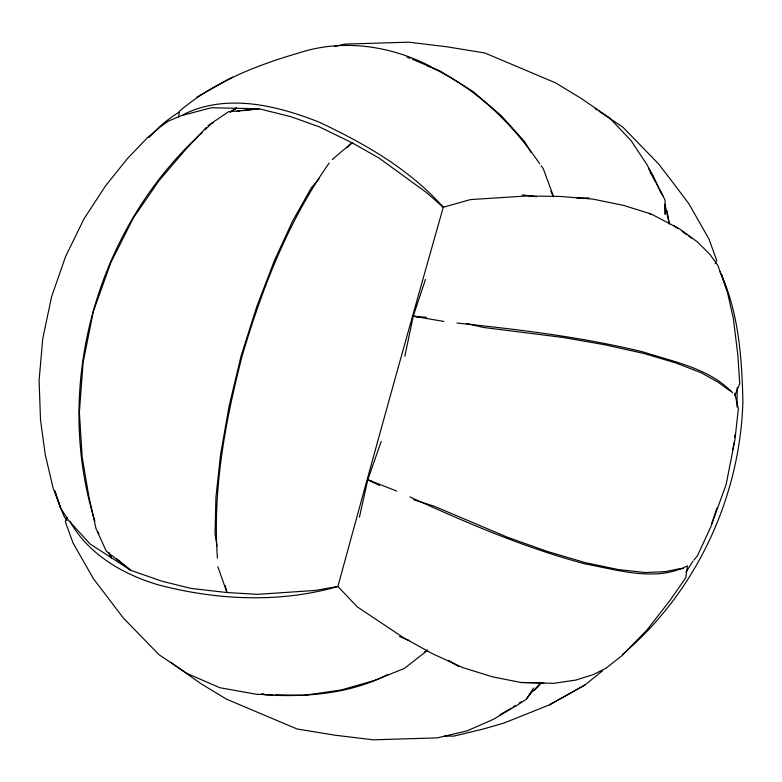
<?xml version="1.0" encoding="UTF-8"?>
<svg xmlns="http://www.w3.org/2000/svg" width="782" height="782" viewBox="0 0 782 782"><rect width="100%" height="100%" fill="white"/><g stroke="black" fill="none" stroke-linecap="round" stroke-linejoin="round"><path stroke-width="1.17" d="M734.699 437.255L734.885 434.831M736.996 407.002L737.172 387.755M178.667 117.232L179.361 111.288C213.486 82.159 256.418 65.238 299.095 52.893C342.575 38.592 390.883 45.639 430.99 66.666M687.417 565.806L685.814 577.683L669.851 600.654L646.753 630.224L621.993 655.609L605.835 668.336L593.294 674.592L575.806 680.066L553.617 683.341L520.998 682.491L492.523 676.85L462.797 667.613L432.886 653.908L403.727 637.838L357.266 606.881L337.912 586.48L315.126 590.449L257.904 594.33L226.946 592.541L190.945 588.406L161.972 581.202L130.819 570.361L90.057 543.959L68.425 520.196L60.732 508.241L53.078 487.919L45.219 454.479L40.508 419.797L39.1 380.423L42.717 338.909L51.534 296.896L65.649 256.359L83.967 218.921L105.492 185.911L127.427 158.609L146.889 138.267L160.496 126.723L168.277 121.151L180.769 115.853L211.257 107.74L259.067 108.766L291.021 116.733L319.203 126.811L351.929 142.705L379.104 158.101L425.819 192.059L443.277 207.24L470.432 199.586L526.491 195.989L560 196.419L592.961 199.117L623.518 205.383L651.171 213.994L679.851 229.028L697.524 241.98L710.017 254.502L717.798 265.342L727.152 291.041L733.369 318.489L737.905 355.732L739.713 383.708L734.748 395.477M404.832 356.309L413.238 316.163L425.467 279.477M359.427 517.156L367.794 479.737L381.176 441.459M732.46 450.422L734.327 442.094M711.493 524.263L716.899 508.065M67.32 517.283L65.317 521.711L73.029 542.982L93.332 578.524L123.214 617.868L159.029 654.739L186.957 673.41L219.771 687.691L256.604 694.308L272.869 694.778M715.178 263.612L716.683 260.289L708.971 239.018L688.668 203.476L674.866 185.168L658.786 164.132L622.971 127.261L599.032 111.259M685.902 572.277L692.95 561.124M533.559 688.033L526.335 699.235L517.508 705.012L493.159 719.44L467.137 730.828L437.363 737.885L373.073 739.821L335.107 735.207L297.092 728.99L226.399 699.118L200.847 683.605L170.73 662.325M329.232 162.998C288.128 221.179 262.146 288.353 242.058 356.269C225.138 422.036 212.489 490.031 217.425 558.192M527.058 698.277L530.655 693.478M693.966 560.068L697.573 555.523L710.789 526.882L726.136 484.42L734.894 440.11L738.335 408.83L734.748 393.424M319.066 178.765L311.216 188.032L292.722 220.856L274.502 260.367L256.809 306.476L241.081 355.986L229.058 406.357L220.534 454.596L215.93 497.254L215.03 534.243L217.034 545.992M534.223 690.545L541.33 682.725M206.321 127.437L185.06 150.173L158.961 180.72L133.341 218.002L110.839 262.674L93.283 311.637L83.088 362.565L79.373 412.241L82.159 457.118L88.865 496.384L96 528.622L106.293 551.202L130.819 570.361L116.86 558.886M350.287 144.445L351.929 142.705L332.33 159.479M149.049 137.407C157.993 127.789 167.954 118.727 179.303 112.1M347.052 147.778L351.929 142.705M530.186 693.996L541.085 682.715M202.528 132.246C96.929 227.513 52.462 385.194 94.915 521.232M205.109 129.802L210.26 124.915M622.413 654.505C695.97 592.257 740.065 497.723 742.9 401.577C741.893 357.785 738.746 311.998 719.987 271.765M444.332 736.136L453.804 736.106L482.905 729.107L503.432 723.262L549.345 704.905L585.073 684.924L602.639 670.712M234.512 109.539L236.418 108.043L230.319 111.826M427.49 650.282L404.499 668.375L374.539 680.448L341.118 690.007L304.159 695.296L275.274 694.817M207.953 125.687L228.354 111.875L259.067 108.766L242.528 110.702M424.43 652.09L427.422 650.106M230.377 111.934L236.418 108.043M511.213 708.199L500.001 714.768M513.197 706.908L515.191 705.628M519.18 703.057L521.164 701.767M211.081 123.898L213.163 122.696M196.927 97.076L232.655 77.095M549.345 704.905L585.073 684.924M686.342 566.364C654.808 582.052 617.164 569.677 584.623 563.812C524.243 547.566 466.61 522.904 409.885 496.902M387.764 674.495C350.766 693.644 307.414 697.27 266.359 694.944L261.696 694.084M182.9 114.778C226.106 92.97 276.779 105.277 319.388 122.266C364.774 143.663 409.66 169.264 443.277 207.24C407.49 333.406 372.32 459.933 337.912 586.48C279.682 603.313 216.506 600.165 158.306 584.848C122.979 574.447 88.327 554.311 69.95 521.301M334.334 46.558L344.637 44.115L408.927 42.179L446.893 46.793L484.908 53.01L555.601 82.882L581.153 98.395L609.618 117.926L631.103 140.672L647.203 165.012L662.872 195.793M236.623 111.396L240.172 110.985M683.39 568.563L679.177 568.778L665.521 571.613L645.443 572.561L618.044 569.511L585.063 562.6L547.292 551.437L507.85 537.4L433.942 506.12L413.629 499.766M577.028 198.227L588.944 197.856M520.998 682.491L543.93 682.862M443.873 321.451L413.238 316.163L426.366 317.316M456.962 323.044C519.551 329.613 582.238 337.062 643.469 352.037C674.172 361.949 709.733 368.498 732.705 392.906M522.21 194.884L536.511 196.683M413.238 316.163L418.038 316.945M262.136 693.996L265.645 694.651M466.307 323.396L483.579 327.472L563.392 337.511L604.721 344.745L643.215 353.308L675.472 362.819L700.975 372.672L718.15 382.202L728.814 390.13L731.072 390.98M379.632 485.524L367.794 479.737L396.748 491.076M367.794 479.737L372.31 481.536M399.494 636.538L409.465 640.614M406.865 57.008L410.149 58.386M412.349 59.305L439.767 70.81L472.758 91.289L501.35 115.765L524.878 141.933L531.017 152.412M426.884 65.668L430.188 67.047M432.387 67.975C476.492 88.679 512.562 123.8 539.756 163.849M448.614 660.409L458.721 666.538M595.043 108.59L597.037 109.92M673.458 225.411L678.258 228.774M682.09 231.472L686.889 234.835M688.815 236.184L691.689 238.207M649.256 213.271L651.162 214.659M541.183 165.813L543.314 168.756L553.578 196.702M67.027 520.597L64.202 516.658L60.439 507.606L54.848 490.959L56.617 496.169M648.777 169.059L652.774 175.158L660.917 192.919M650.096 172.245L651.416 174.259M97.75 531.77L98.923 533.871M651.983 175.334L655.394 181.776M108.678 552.659L111.425 557.879L110.565 555.66M660.37 190.847L665.032 200.036L665.179 214.317L665.101 205.989M108.757 552.63L111.425 557.879M550.851 191.238L553.382 196.741M217.836 566.657L226.946 592.541L225.245 585.61M727.152 291.041L721.561 274.394M56.969 497.215L60.439 507.606M664.974 204.219L669.255 223.906M666.997 210.729L669.392 223.789"/></g></svg>
